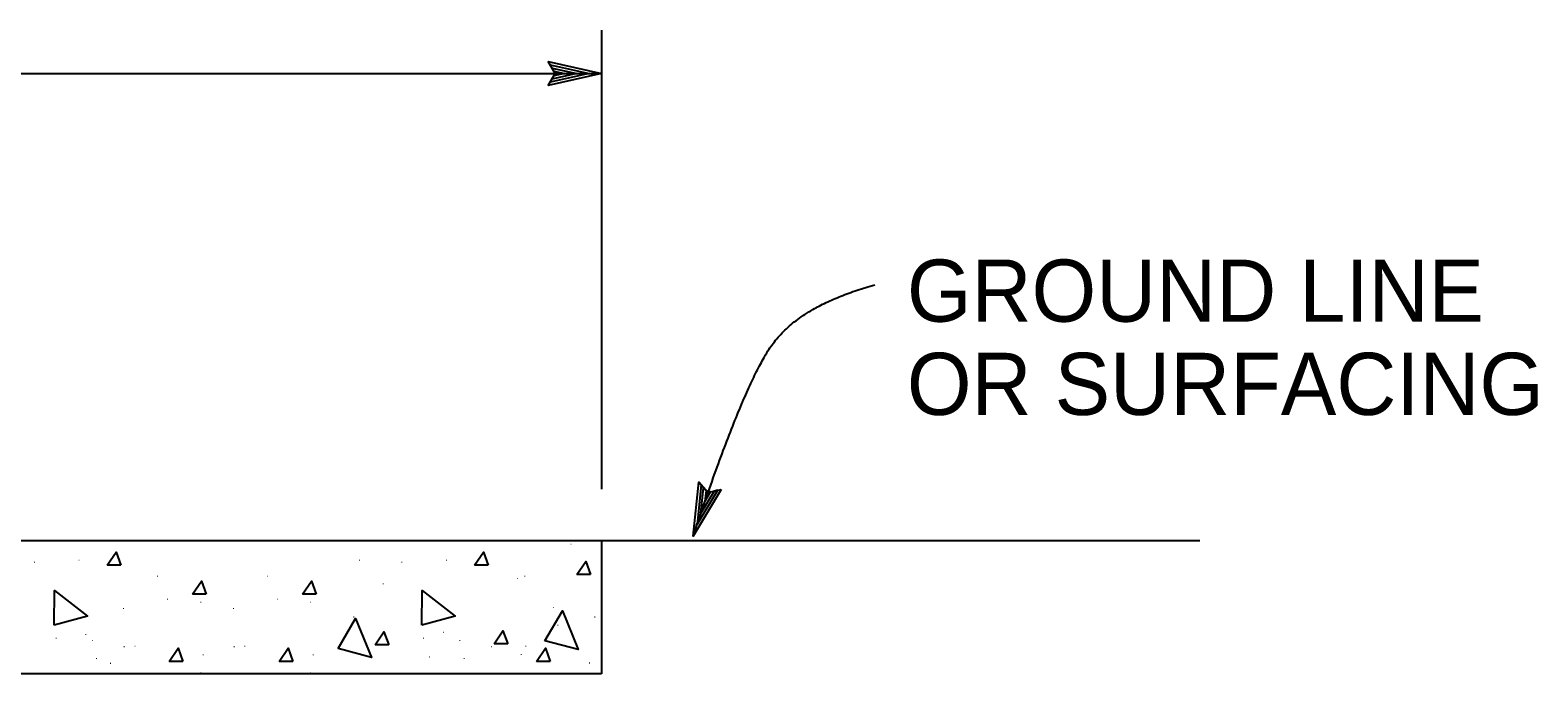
# Model space of a CAD drawing. Extents: x -893 to 867, y -474 to 712.
# Drawn here: x -148.4 to 21.5, y -53 to 19.5 of the extents above; entities that cross this region are included whole.
import ezdxf

# ---------------------------------------------------------------- set-up
doc = ezdxf.new("R2010")
doc.units = 0
for name, color, linetype in [('56 Stage 3 Anno', 7, 'Continuous'), ('57 Undefined', 7, 'Continuous'), ('59 Sndwall Anno', 7, 'Continuous'), ('60 Nongeo Data', 7, 'Continuous')]:
    doc.layers.add(name, color=color, linetype=linetype)

msp = doc.modelspace()

# ---------------------------------------------------------------- linework, layer by layer
at = {"layer": '56 Stage 3 Anno'}
for p, q in [((-84.02, 19.46), (-84.02, -32.23)), ((-89.22, 14.57), (-90.02, 15.91)), ((-90.02, 15.91), (-90.02, 15.91)), ((-90.02, 15.91), (-84.02, 14.57)), ((-89.8, 15.55), (-85.39, 14.57)), ((-309.02, 14.57), (-84.02, 14.57)), ((-84.02, 14.57), (-90.02, 13.24)), ((-90.02, 13.24), (-89.22, 14.57)), ((-85.41, 14.57), (-89.78, 13.6)), ((-86.78, 14.57), (-89.6, 13.95)), ((-89.56, 15.19), (-86.78, 14.57)), ((-89.39, 14.85), (-88.16, 14.57)), ((-88.16, 14.57), (-89.37, 14.31)), ((-84.02, 14.57), (-84.02, 14.57)), ((-90.02, 13.24), (-90.02, 13.24)), ((-73.04, -31.44), (-73.04, -31.44)), ((-70.51, -32.29), (-70.51, -32.29)), ((-73.68, -37.55), (-73.68, -37.55))]:
    msp.add_line(p, q, dxfattribs=at)
msp.add_lwpolyline([(-70.51, -32.29), (-73.68, -37.55), (-73.04, -31.44), (-72.77, -31.76), (-73.24, -36.23), (-70.91, -32.37), (-71.32, -32.46), (-72.8, -34.93), (-72.5, -32.07), (-72.23, -32.38), (-72.36, -33.62), (-71.72, -32.55), (-72.03, -32.62), (-73.04, -31.44), (-72.03, -32.62)], close=True, dxfattribs=at)
msp.add_open_spline([(-73.68, -37.55), (-68.17, -21.04), (-61.88, -11.6), (-53.23, -9.24)], degree=2, dxfattribs=at)
at = {"layer": '59 Sndwall Anno'}
for points in [[(-139.69, -40.8), (-138.69, -39.32), (-138.15, -40.8)], [(-98.3, -40.8), (-97.3, -39.32), (-96.76, -40.8)], [(-86.79, -41.85), (-85.78, -40.37), (-85.25, -41.85)], [(-138.15, -40.8), (-139.69, -40.8)], [(-96.76, -40.8), (-98.3, -40.8)], [(-85.25, -41.85), (-86.79, -41.85)], [(-130.07, -44.06), (-129.07, -42.59), (-128.53, -44.06)], [(-128.53, -44.06), (-130.07, -44.06)], [(-117.69, -44.06), (-116.68, -42.59), (-116.15, -44.06)], [(-116.15, -44.06), (-117.69, -44.06)], [(-109.51, -49.77), (-108.51, -48.3), (-107.97, -49.77)], [(-96.11, -49.66), (-95.11, -48.18), (-94.57, -49.66)], [(-132.7, -51.64), (-131.7, -50.16), (-131.16, -51.64)], [(-120.32, -51.64), (-119.31, -50.16), (-118.78, -51.64)], [(-107.97, -49.77), (-109.51, -49.77)], [(-94.57, -49.66), (-96.11, -49.66)], [(-91.31, -51.64), (-90.3, -50.16), (-89.77, -51.64)], [(-131.16, -51.64), (-132.7, -51.64)], [(-118.78, -51.64), (-120.32, -51.64)], [(-89.77, -51.64), (-91.31, -51.64)]]:
    msp.add_lwpolyline(points, dxfattribs=at)
for points in [[(-145.64, -47.57), (-145.61, -43.67), (-141.89, -46.55)], [(-104.25, -47.57), (-104.21, -43.67), (-100.5, -46.55)], [(-113.68, -50.19), (-111.7, -46.82), (-109.92, -51.18)], [(-90.37, -49.31), (-88.4, -45.94), (-86.62, -50.3)]]:
    msp.add_lwpolyline(points, close=True, dxfattribs=at)
at = {"layer": '60 Nongeo Data'}
for p, q in [((-84.02, -38.04), (-234.02, -38.04)), ((-84.02, -38.04), (-84.02, -53.04)), ((-16.6, -38.04), (-84.02, -38.04)), ((-84.02, -53.04), (-309.02, -53.04))]:
    msp.add_line(p, q, dxfattribs=at)

# ---------------------------------------------------------------- texts
at = {"layer": '57 Undefined'}
for s, p in [('GROUND LINE', (-49.6, -13.38)), ('OR SURFACING', (-49.6, -23.88))]:
    msp.add_text(s, height=7, dxfattribs=at).set_placement(p)
at = {"layer": '59 Sndwall Anno'}
for p in [(-87.59, -38.5), (-148.02, -40.52), (-143.01, -40.31), (-111.4, -40.31), (-106.63, -40.52), (-101.62, -40.31), (-134.17, -42.11), (-121.79, -42.11), (-93.63, -42.37), (-92.78, -42.11), (-108.74, -42.97), (-137.99, -45.75), (-133.05, -44.68), (-129.29, -45.03), (-125.61, -45.75), (-120.67, -44.68), (-116.91, -45.03), (-89.54, -45.62), (-112.04, -46.7), (-89.06, -47.63), (-84.91, -46.7), (-145.59, -49.07), (-142.23, -48.66), (-141.51, -49.35), (-104.2, -49.07), (-101.97, -48.42), (-100.11, -49.35), (-137.91, -50.04), (-136.7, -49.98), (-129.03, -50.95), (-125.53, -50.04), (-124.32, -49.98), (-116.64, -50.95), (-96.52, -50.04), (-93.19, -50.91), (-92.67, -49.99), (-141.03, -51.36), (-139.45, -51.92), (-103.55, -51.2), (-99.63, -51.36), (-85.51, -51.88), (-129.29, -53.01), (-116.91, -53.01)]:
    msp.add_text('.', height=0.8, dxfattribs=at).set_placement(p)

doc.saveas('drawing.dxf')
